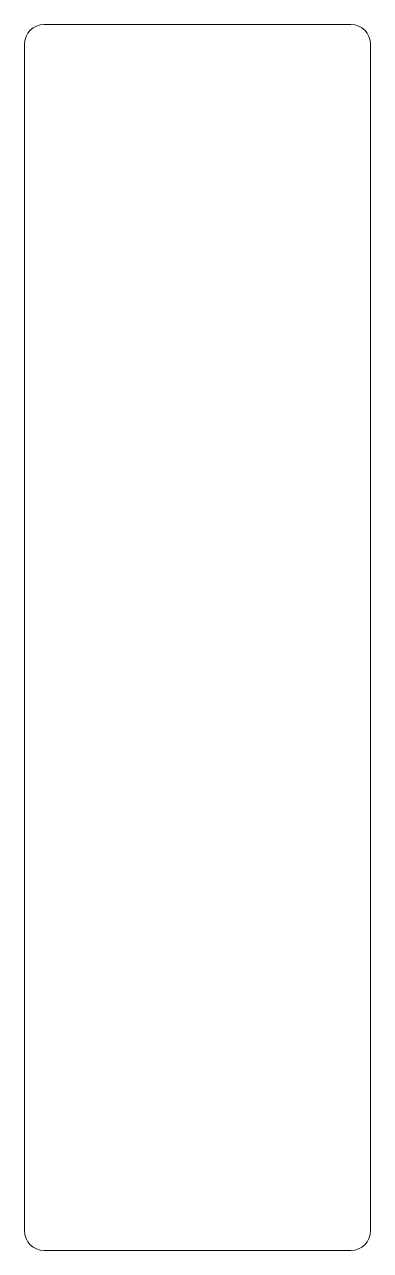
# Model space of a CAD drawing. Header units: millimetres. Extents: x 0 to 56, y 0 to 196.
import ezdxf

# ---------------------------------------------------------------- set-up
doc = ezdxf.new("R2010")
doc.units = ezdxf.units.MM
doc.layers.add('noname', color=7, linetype='CONTINUOUS', lineweight=0)

msp = doc.modelspace()

# ---------------------------------------------------------------- linework, layer by layer
at = {"layer": 'noname'}
for p, q in [((15, 196.225), (3.175, 196.225)), ((15, 196.225), (40.5, 196.225)), ((40.5, 196.225), (52.325, 196.225)), ((0, 3), (0, 193.05)), ((55.5, 3), (55.5, 193.05)), ((15, -0.175), (3.175, -0.175)), ((15, -0.175), (40.5, -0.175)), ((40.5, -0.175), (52.325, -0.175))]:
    msp.add_line(p, q, dxfattribs=at)
for centre, start, end in [((3.175, 193.05), 90, 180), ((52.325, 193.05), 0, 90), ((3.175, 3), 180, 270), ((52.325, 3), 270, 360)]:
    msp.add_arc(centre, 3.175, start, end, dxfattribs=at)

doc.saveas('drawing.dxf')
